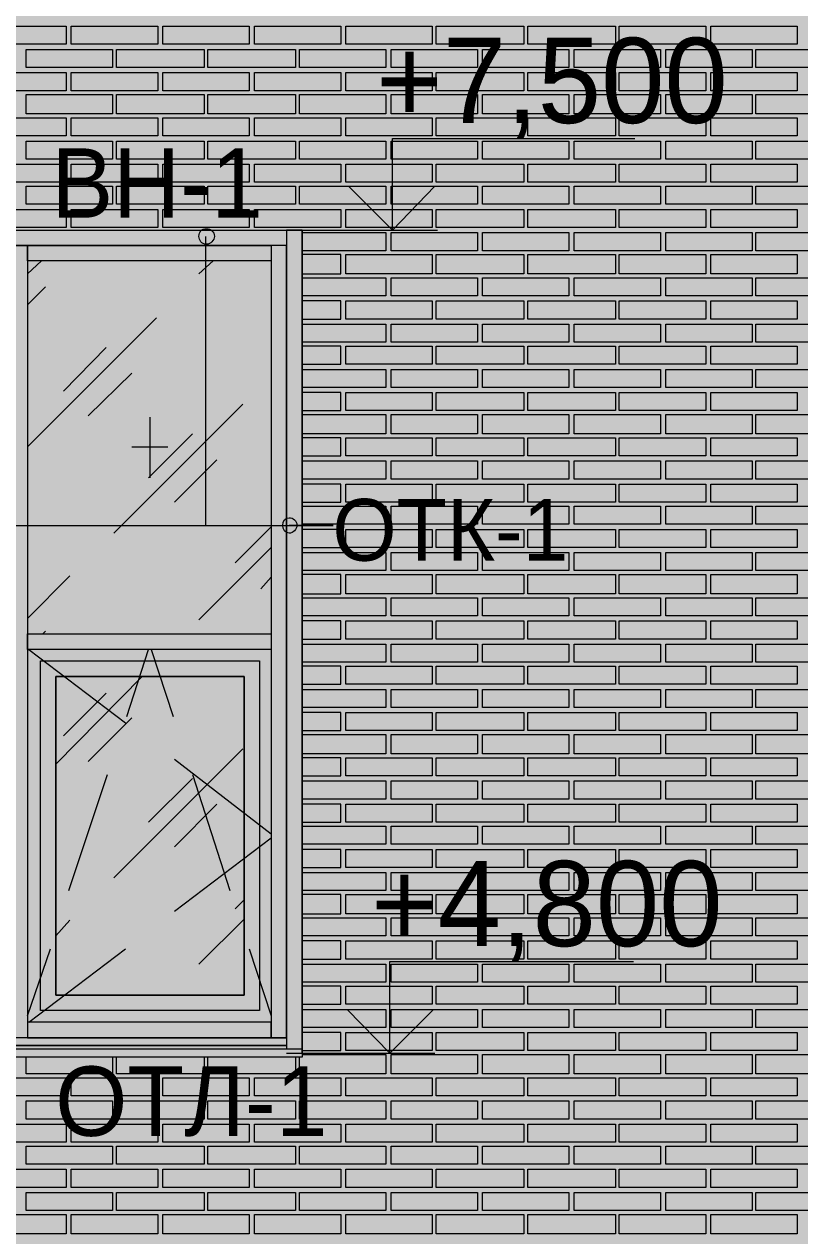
# Model space of a CAD drawing. Header units: millimetres. Extents: x -28928 to 100580, y -22867 to 36490.
# Drawn here: x 62260 to 64805, y 20492 to 24464 of the extents above; entities that cross this region are included whole.
import ezdxf

# ---------------------------------------------------------------- set-up
doc = ezdxf.new("R2010")
doc.units = ezdxf.units.MM
doc.layers.add('PDF _Геометрия', color=7, linetype='Continuous', true_color=0x8f8e8d)
doc.layers.add('PDF _Сплошная заливка', color=7, linetype='Continuous', true_color=0xffffff)
doc.layers.add('PDF _Текст', color=7, linetype='Continuous')

msp = doc.modelspace()

# ---------------------------------------------------------------- hatches: boundary and pattern name
at = {"layer": 'PDF _Сплошная заливка', "true_color": 0xdcd6cf, "transparency": 33554559}
msp.add_hatch(color=254, dxfattribs=at).paths.add_polyline_path([(64868.4, 16343.4), (64868.4, 19592.6), (66268.7, 19592.6), (66268.7, 16343.4), (82239.9, 16343.4), (82239.9, 30089.1), (52662.6, 30089.1), (52662.6, 16343.4), (62173.4, 16343.4), (62173.4, 19592.6), (64271.8, 19592.6), (64271.8, 16343.4)])

# ---------------------------------------------------------------- linework, layer by layer
at = {"layer": 'PDF _Геометрия', "lineweight": 9}
for points in [[(62397.6, 24398.7), (62258, 24398.7), (62114.1, 24398.7), (62114.1, 24458), (62258, 24458), (62397.6, 24458)], [(62698, 24398.7), (62558.4, 24398.7), (62414.5, 24398.7), (62414.5, 24458), (62558.4, 24458), (62698, 24458)], [(62998.4, 24398.7), (62854.5, 24398.7), (62714.9, 24398.7), (62714.9, 24458), (62854.5, 24458), (62998.4, 24458)], [(63298.7, 24398.7), (63154.9, 24398.7), (63015.3, 24398.7), (63015.3, 24458), (63154.9, 24458), (63298.7, 24458)], [(63599.1, 24398.7), (63455.3, 24398.7), (63315.7, 24398.7), (63315.7, 24458), (63455.3, 24458), (63599.1, 24458)], [(63899.5, 24398.7), (63755.7, 24398.7), (63611.8, 24398.7), (63611.8, 24458), (63755.7, 24458), (63899.5, 24458)], [(64199.9, 24398.7), (64056.1, 24398.7), (63912.2, 24398.7), (63912.2, 24458), (64056.1, 24458), (64199.9, 24458)], [(64496.1, 24398.7), (64356.4, 24398.7), (64212.6, 24398.7), (64212.6, 24458), (64356.4, 24458), (64496.1, 24458)], [(64796.4, 24398.7), (64656.8, 24398.7), (64513, 24398.7), (64513, 24458), (64656.8, 24458), (64796.4, 24458)], [(62549.9, 24381.8), (62549.9, 24322.6), (62266.4, 24322.6), (62266.4, 24381.8)], [(62850.3, 24381.8), (62850.3, 24322.6), (62562.6, 24322.6), (62562.6, 24381.8)], [(63150.7, 24381.8), (63150.7, 24322.6), (62863, 24322.6), (62863, 24381.8)], [(63446.8, 24381.8), (63446.8, 24322.6), (63163.4, 24322.6), (63163.4, 24381.8)], [(63747.2, 24381.8), (63747.2, 24322.6), (63463.7, 24322.6), (63463.7, 24381.8)], [(64047.6, 24381.8), (64047.6, 24322.6), (63764.1, 24322.6), (63764.1, 24381.8)], [(64348, 24381.8), (64348, 24322.6), (64064.5, 24322.6), (64064.5, 24381.8)], [(64648.4, 24381.8), (64648.4, 24322.6), (64364.9, 24322.6), (64364.9, 24381.8)], [(64948.7, 24381.8), (64948.7, 24322.6), (64661.1, 24322.6), (64661.1, 24381.8)], [(62397.6, 24246.4), (62258, 24246.4), (62114.1, 24246.4), (62114.1, 24305.7), (62258, 24305.7), (62397.6, 24305.7)], [(62698, 24246.4), (62558.4, 24246.4), (62414.5, 24246.4), (62414.5, 24305.7), (62558.4, 24305.7), (62698, 24305.7)], [(62998.4, 24246.4), (62854.5, 24246.4), (62714.9, 24246.4), (62714.9, 24305.7), (62854.5, 24305.7), (62998.4, 24305.7)], [(63298.7, 24246.4), (63154.9, 24246.4), (63015.3, 24246.4), (63015.3, 24305.7), (63154.9, 24305.7), (63298.7, 24305.7)], [(63599.1, 24246.4), (63455.3, 24246.4), (63315.7, 24246.4), (63315.7, 24305.7), (63455.3, 24305.7), (63599.1, 24305.7)], [(63899.5, 24246.4), (63755.7, 24246.4), (63611.8, 24246.4), (63611.8, 24305.7), (63755.7, 24305.7), (63899.5, 24305.7)], [(64199.9, 24246.4), (64056.1, 24246.4), (63912.2, 24246.4), (63912.2, 24305.7), (64056.1, 24305.7), (64199.9, 24305.7)], [(64496.1, 24246.4), (64356.4, 24246.4), (64212.6, 24246.4), (64212.6, 24305.7), (64356.4, 24305.7), (64496.1, 24305.7)], [(64796.4, 24246.4), (64656.8, 24246.4), (64513, 24246.4), (64513, 24305.7), (64656.8, 24305.7), (64796.4, 24305.7)], [(62549.9, 24233.7), (62549.9, 24170.3), (62266.4, 24170.3), (62266.4, 24233.7)], [(62850.3, 24233.7), (62850.3, 24170.3), (62562.6, 24170.3), (62562.6, 24233.7)], [(63150.7, 24233.7), (63150.7, 24170.3), (62863, 24170.3), (62863, 24233.7)], [(63446.8, 24233.7), (63446.8, 24170.3), (63163.4, 24170.3), (63163.4, 24233.7)], [(63747.2, 24233.7), (63747.2, 24170.3), (63463.7, 24170.3), (63463.7, 24233.7)], [(64047.6, 24233.7), (64047.6, 24170.3), (63764.1, 24170.3), (63764.1, 24233.7)], [(64348, 24233.7), (64348, 24170.3), (64064.5, 24170.3), (64064.5, 24233.7)], [(64648.4, 24233.7), (64648.4, 24170.3), (64364.9, 24170.3), (64364.9, 24233.7)], [(64948.7, 24233.7), (64948.7, 24170.3), (64661.1, 24170.3), (64661.1, 24233.7)], [(62397.6, 24098.4), (62258, 24098.4), (62114.1, 24098.4), (62114.1, 24157.6), (62258, 24157.6), (62397.6, 24157.6)], [(62698, 24098.4), (62558.4, 24098.4), (62414.5, 24098.4), (62414.5, 24157.6), (62558.4, 24157.6), (62698, 24157.6)], [(62998.4, 24098.4), (62854.5, 24098.4), (62714.9, 24098.4), (62714.9, 24157.6), (62854.5, 24157.6), (62998.4, 24157.6)], [(63298.7, 24098.4), (63154.9, 24098.4), (63015.3, 24098.4), (63015.3, 24157.6), (63154.9, 24157.6), (63298.7, 24157.6)], [(63599.1, 24098.4), (63455.3, 24098.4), (63315.7, 24098.4), (63315.7, 24157.6), (63455.3, 24157.6), (63599.1, 24157.6)], [(63899.5, 24098.4), (63755.7, 24098.4), (63611.8, 24098.4), (63611.8, 24157.6), (63755.7, 24157.6), (63899.5, 24157.6)], [(64199.9, 24098.4), (64056.1, 24098.4), (63912.2, 24098.4), (63912.2, 24157.6), (64056.1, 24157.6), (64199.9, 24157.6)], [(64496.1, 24098.4), (64356.4, 24098.4), (64212.6, 24098.4), (64212.6, 24157.6), (64356.4, 24157.6), (64496.1, 24157.6)], [(64796.4, 24098.4), (64656.8, 24098.4), (64513, 24098.4), (64513, 24157.6), (64656.8, 24157.6), (64796.4, 24157.6)], [(62549.9, 24081.4), (62549.9, 24022.2), (62266.4, 24022.2), (62266.4, 24081.4)], [(62850.3, 24081.4), (62850.3, 24022.2), (62562.6, 24022.2), (62562.6, 24081.4)], [(63150.7, 24081.4), (63150.7, 24022.2), (62863, 24022.2), (62863, 24081.4)], [(63446.8, 24081.4), (63446.8, 24022.2), (63163.4, 24022.2), (63163.4, 24081.4)], [(63747.2, 24081.4), (63747.2, 24022.2), (63463.7, 24022.2), (63463.7, 24081.4)], [(64047.6, 24081.4), (64047.6, 24022.2), (63764.1, 24022.2), (63764.1, 24081.4)], [(64348, 24081.4), (64348, 24022.2), (64064.5, 24022.2), (64064.5, 24081.4)], [(64648.4, 24081.4), (64648.4, 24022.2), (64364.9, 24022.2), (64364.9, 24081.4)], [(64948.7, 24081.4), (64948.7, 24022.2), (64661.1, 24022.2), (64661.1, 24081.4)], [(62397.6, 23946), (62258, 23946), (62114.1, 23946), (62114.1, 24005.3), (62258, 24005.3), (62397.6, 24005.3)], [(62698, 23946), (62558.4, 23946), (62414.5, 23946), (62414.5, 24005.3), (62558.4, 24005.3), (62698, 24005.3)], [(62998.4, 23946), (62854.5, 23946), (62714.9, 23946), (62714.9, 24005.3), (62854.5, 24005.3), (62998.4, 24005.3)], [(63298.7, 23946), (63154.9, 23946), (63015.3, 23946), (63015.3, 24005.3), (63154.9, 24005.3), (63298.7, 24005.3)], [(63599.1, 23946), (63455.3, 23946), (63315.7, 23946), (63315.7, 24005.3), (63455.3, 24005.3), (63599.1, 24005.3)], [(63899.5, 23946), (63755.7, 23946), (63611.8, 23946), (63611.8, 24005.3), (63755.7, 24005.3), (63899.5, 24005.3)], [(64199.9, 23946), (64056.1, 23946), (63912.2, 23946), (63912.2, 24005.3), (64056.1, 24005.3), (64199.9, 24005.3)], [(64496.1, 23946), (64356.4, 23946), (64212.6, 23946), (64212.6, 24005.3), (64356.4, 24005.3), (64496.1, 24005.3)], [(64796.4, 23946), (64656.8, 23946), (64513, 23946), (64513, 24005.3), (64656.8, 24005.3), (64796.4, 24005.3)], [(62549.9, 23933.4), (62549.9, 23874.1), (62266.4, 23874.1), (62266.4, 23933.4)], [(62850.3, 23933.4), (62850.3, 23874.1), (62562.6, 23874.1), (62562.6, 23933.4)], [(63150.7, 23933.4), (63150.7, 23874.1), (62863, 23874.1), (62863, 23933.4)], [(63446.8, 23933.4), (63446.8, 23874.1), (63163.4, 23874.1), (63163.4, 23933.4)], [(63747.2, 23933.4), (63747.2, 23874.1), (63463.7, 23874.1), (63463.7, 23933.4)], [(64047.6, 23933.4), (64047.6, 23874.1), (63764.1, 23874.1), (63764.1, 23933.4)], [(64348, 23933.4), (64348, 23874.1), (64064.5, 23874.1), (64064.5, 23933.4)], [(64648.4, 23933.4), (64648.4, 23874.1), (64364.9, 23874.1), (64364.9, 23933.4)], [(64948.7, 23933.4), (64948.7, 23874.1), (64661.1, 23874.1), (64661.1, 23933.4)], [(62397.6, 23798), (62258, 23798), (62114.1, 23798), (62114.1, 23857.2), (62258, 23857.2), (62397.6, 23857.2)], [(62698, 23798), (62558.4, 23798), (62414.5, 23798), (62414.5, 23857.2), (62558.4, 23857.2), (62698, 23857.2)], [(62998.4, 23798), (62854.5, 23798), (62714.9, 23798), (62714.9, 23857.2), (62854.5, 23857.2), (62998.4, 23857.2)], [(63298.7, 23798), (63154.9, 23798), (63015.3, 23798), (63015.3, 23857.2), (63154.9, 23857.2), (63298.7, 23857.2)], [(63599.1, 23798), (63455.3, 23798), (63315.7, 23798), (63315.7, 23857.2), (63455.3, 23857.2), (63599.1, 23857.2)], [(63899.5, 23798), (63755.7, 23798), (63611.8, 23798), (63611.8, 23857.2), (63755.7, 23857.2), (63899.5, 23857.2)], [(64199.9, 23798), (64056.1, 23798), (63912.2, 23798), (63912.2, 23857.2), (64056.1, 23857.2), (64199.9, 23857.2)], [(64496.1, 23798), (64356.4, 23798), (64212.6, 23798), (64212.6, 23857.2), (64356.4, 23857.2), (64496.1, 23857.2)], [(64796.4, 23798), (64656.8, 23798), (64513, 23798), (64513, 23857.2), (64656.8, 23857.2), (64796.4, 23857.2)], [(63747.2, 23781), (63747.2, 23721.8), (63463.7, 23721.8), (63463.7, 23781)], [(64047.6, 23781), (64047.6, 23721.8), (63764.1, 23721.8), (63764.1, 23781)], [(64348, 23781), (64348, 23721.8), (64064.5, 23721.8), (64064.5, 23781)], [(64648.4, 23781), (64648.4, 23721.8), (64364.9, 23721.8), (64364.9, 23781)], [(64948.7, 23781), (64948.7, 23721.8), (64661.1, 23721.8), (64661.1, 23781)], [(63599.1, 23645.7), (63455.3, 23645.7), (63315.7, 23645.7), (63315.7, 23709.1), (63455.3, 23709.1), (63599.1, 23709.1)], [(63899.5, 23645.7), (63755.7, 23645.7), (63611.8, 23645.7), (63611.8, 23709.1), (63755.7, 23709.1), (63899.5, 23709.1)], [(64199.9, 23645.7), (64056.1, 23645.7), (63912.2, 23645.7), (63912.2, 23709.1), (64056.1, 23709.1), (64199.9, 23709.1)], [(64496.1, 23645.7), (64356.4, 23645.7), (64212.6, 23645.7), (64212.6, 23709.1), (64356.4, 23709.1), (64496.1, 23709.1)], [(64796.4, 23645.7), (64656.8, 23645.7), (64513, 23645.7), (64513, 23709.1), (64656.8, 23709.1), (64796.4, 23709.1)], [(63747.2, 23633), (63747.2, 23573.7), (63463.7, 23573.7), (63463.7, 23633)], [(64047.6, 23633), (64047.6, 23573.7), (63764.1, 23573.7), (63764.1, 23633)], [(64348, 23633), (64348, 23573.7), (64064.5, 23573.7), (64064.5, 23633)], [(64648.4, 23633), (64648.4, 23573.7), (64364.9, 23573.7), (64364.9, 23633)], [(64948.7, 23633), (64948.7, 23573.7), (64661.1, 23573.7), (64661.1, 23633)], [(63599.1, 23497.6), (63455.3, 23497.6), (63315.7, 23497.6), (63315.7, 23556.8), (63455.3, 23556.8), (63599.1, 23556.8)], [(63899.5, 23497.6), (63755.7, 23497.6), (63611.8, 23497.6), (63611.8, 23556.8), (63755.7, 23556.8), (63899.5, 23556.8)], [(64199.9, 23497.6), (64056.1, 23497.6), (63912.2, 23497.6), (63912.2, 23556.8), (64056.1, 23556.8), (64199.9, 23556.8)], [(64496.1, 23497.6), (64356.4, 23497.6), (64212.6, 23497.6), (64212.6, 23556.8), (64356.4, 23556.8), (64496.1, 23556.8)], [(64796.4, 23497.6), (64656.8, 23497.6), (64513, 23497.6), (64513, 23556.8), (64656.8, 23556.8), (64796.4, 23556.8)], [(63747.2, 23480.7), (63747.2, 23421.4), (63463.7, 23421.4), (63463.7, 23480.7)], [(64047.6, 23480.7), (64047.6, 23421.4), (63764.1, 23421.4), (63764.1, 23480.7)], [(64348, 23480.7), (64348, 23421.4), (64064.5, 23421.4), (64064.5, 23480.7)], [(64648.4, 23480.7), (64648.4, 23421.4), (64364.9, 23421.4), (64364.9, 23480.7)], [(64948.7, 23480.7), (64948.7, 23421.4), (64661.1, 23421.4), (64661.1, 23480.7)], [(63599.1, 23349.5), (63455.3, 23349.5), (63315.7, 23349.5), (63315.7, 23408.7), (63455.3, 23408.7), (63599.1, 23408.7)], [(63899.5, 23349.5), (63755.7, 23349.5), (63611.8, 23349.5), (63611.8, 23408.7), (63755.7, 23408.7), (63899.5, 23408.7)], [(64199.9, 23349.5), (64056.1, 23349.5), (63912.2, 23349.5), (63912.2, 23408.7), (64056.1, 23408.7), (64199.9, 23408.7)], [(64496.1, 23349.5), (64356.4, 23349.5), (64212.6, 23349.5), (64212.6, 23408.7), (64356.4, 23408.7), (64496.1, 23408.7)], [(64796.4, 23349.5), (64656.8, 23349.5), (64513, 23349.5), (64513, 23408.7), (64656.8, 23408.7), (64796.4, 23408.7)], [(63747.2, 23332.6), (63747.2, 23273.4), (63463.7, 23273.4), (63463.7, 23332.6)], [(64047.6, 23332.6), (64047.6, 23273.4), (63764.1, 23273.4), (63764.1, 23332.6)], [(64348, 23332.6), (64348, 23273.4), (64064.5, 23273.4), (64064.5, 23332.6)], [(64648.4, 23332.6), (64648.4, 23273.4), (64364.9, 23273.4), (64364.9, 23332.6)], [(64948.7, 23332.6), (64948.7, 23273.4), (64661.1, 23273.4), (64661.1, 23332.6)], [(63599.1, 23197.2), (63455.3, 23197.2), (63315.7, 23197.2), (63315.7, 23256.4), (63455.3, 23256.4), (63599.1, 23256.4)], [(63899.5, 23197.2), (63755.7, 23197.2), (63611.8, 23197.2), (63611.8, 23256.4), (63755.7, 23256.4), (63899.5, 23256.4)], [(64199.9, 23197.2), (64056.1, 23197.2), (63912.2, 23197.2), (63912.2, 23256.4), (64056.1, 23256.4), (64199.9, 23256.4)], [(64496.1, 23197.2), (64356.4, 23197.2), (64212.6, 23197.2), (64212.6, 23256.4), (64356.4, 23256.4), (64496.1, 23256.4)], [(64796.4, 23197.2), (64656.8, 23197.2), (64513, 23197.2), (64513, 23256.4), (64656.8, 23256.4), (64796.4, 23256.4)], [(63747.2, 23184.5), (63747.2, 23121), (63463.7, 23121), (63463.7, 23184.5)], [(64047.6, 23184.5), (64047.6, 23121), (63764.1, 23121), (63764.1, 23184.5)], [(64348, 23184.5), (64348, 23121), (64064.5, 23121), (64064.5, 23184.5)], [(64648.4, 23184.5), (64648.4, 23121), (64364.9, 23121), (64364.9, 23184.5)], [(64948.7, 23184.5), (64948.7, 23121), (64661.1, 23121), (64661.1, 23184.5)], [(63599.1, 23049.1), (63455.3, 23049.1), (63315.7, 23049.1), (63315.7, 23108.4), (63455.3, 23108.4), (63599.1, 23108.4)], [(63899.5, 23049.1), (63755.7, 23049.1), (63611.8, 23049.1), (63611.8, 23108.4), (63755.7, 23108.4), (63899.5, 23108.4)], [(64199.9, 23049.1), (64056.1, 23049.1), (63912.2, 23049.1), (63912.2, 23108.4), (64056.1, 23108.4), (64199.9, 23108.4)], [(64496.1, 23049.1), (64356.4, 23049.1), (64212.6, 23049.1), (64212.6, 23108.4), (64356.4, 23108.4), (64496.1, 23108.4)], [(64796.4, 23049.1), (64656.8, 23049.1), (64513, 23049.1), (64513, 23108.4), (64656.8, 23108.4), (64796.4, 23108.4)], [(63747.2, 23032.2), (63747.2, 22973), (63463.7, 22973), (63463.7, 23032.2)], [(64047.6, 23032.2), (64047.6, 22973), (63764.1, 22973), (63764.1, 23032.2)], [(64348, 23032.2), (64348, 22973), (64064.5, 22973), (64064.5, 23032.2)], [(64648.4, 23032.2), (64648.4, 22973), (64364.9, 22973), (64364.9, 23032.2)], [(64948.7, 23032.2), (64948.7, 22973), (64661.1, 22973), (64661.1, 23032.2)], [(63599.1, 22896.8), (63455.3, 22896.8), (63315.7, 22896.8), (63315.7, 22956), (63455.3, 22956), (63599.1, 22956)], [(63899.5, 22896.8), (63755.7, 22896.8), (63611.8, 22896.8), (63611.8, 22956), (63755.7, 22956), (63899.5, 22956)], [(64199.9, 22896.8), (64056.1, 22896.8), (63912.2, 22896.8), (63912.2, 22956), (64056.1, 22956), (64199.9, 22956)], [(64496.1, 22896.8), (64356.4, 22896.8), (64212.6, 22896.8), (64212.6, 22956), (64356.4, 22956), (64496.1, 22956)], [(64796.4, 22896.8), (64656.8, 22896.8), (64513, 22896.8), (64513, 22956), (64656.8, 22956), (64796.4, 22956)], [(63747.2, 22884.1), (63747.2, 22824.9), (63463.7, 22824.9), (63463.7, 22884.1)], [(64047.6, 22884.1), (64047.6, 22824.9), (63764.1, 22824.9), (63764.1, 22884.1)], [(64348, 22884.1), (64348, 22824.9), (64064.5, 22824.9), (64064.5, 22884.1)], [(64648.4, 22884.1), (64648.4, 22824.9), (64364.9, 22824.9), (64364.9, 22884.1)], [(64948.7, 22884.1), (64948.7, 22824.9), (64661.1, 22824.9), (64661.1, 22884.1)], [(63599.1, 22748.7), (63455.3, 22748.7), (63315.7, 22748.7), (63315.7, 22808), (63455.3, 22808), (63599.1, 22808)], [(63899.5, 22748.7), (63755.7, 22748.7), (63611.8, 22748.7), (63611.8, 22808), (63755.7, 22808), (63899.5, 22808)], [(64199.9, 22748.7), (64056.1, 22748.7), (63912.2, 22748.7), (63912.2, 22808), (64056.1, 22808), (64199.9, 22808)], [(64496.1, 22748.7), (64356.4, 22748.7), (64212.6, 22748.7), (64212.6, 22808), (64356.4, 22808), (64496.1, 22808)], [(64796.4, 22748.7), (64656.8, 22748.7), (64513, 22748.7), (64513, 22808), (64656.8, 22808), (64796.4, 22808)], [(63747.2, 22731.8), (63747.2, 22672.6), (63463.7, 22672.6), (63463.7, 22731.8)], [(64047.6, 22731.8), (64047.6, 22672.6), (63764.1, 22672.6), (63764.1, 22731.8)], [(64348, 22731.8), (64348, 22672.6), (64064.5, 22672.6), (64064.5, 22731.8)], [(64648.4, 22731.8), (64648.4, 22672.6), (64364.9, 22672.6), (64364.9, 22731.8)], [(64948.7, 22731.8), (64948.7, 22672.6), (64661.1, 22672.6), (64661.1, 22731.8)], [(63599.1, 22596.4), (63455.3, 22596.4), (63315.7, 22596.4), (63315.7, 22659.9), (63455.3, 22659.9), (63599.1, 22659.9)], [(63899.5, 22596.4), (63755.7, 22596.4), (63611.8, 22596.4), (63611.8, 22659.9), (63755.7, 22659.9), (63899.5, 22659.9)], [(64199.9, 22596.4), (64056.1, 22596.4), (63912.2, 22596.4), (63912.2, 22659.9), (64056.1, 22659.9), (64199.9, 22659.9)], [(64496.1, 22596.4), (64356.4, 22596.4), (64212.6, 22596.4), (64212.6, 22659.9), (64356.4, 22659.9), (64496.1, 22659.9)], [(64796.4, 22596.4), (64656.8, 22596.4), (64513, 22596.4), (64513, 22659.9), (64656.8, 22659.9), (64796.4, 22659.9)], [(63747.2, 22583.7), (63747.2, 22524.5), (63463.7, 22524.5), (63463.7, 22583.7)], [(64047.6, 22583.7), (64047.6, 22524.5), (63764.1, 22524.5), (63764.1, 22583.7)], [(64348, 22583.7), (64348, 22524.5), (64064.5, 22524.5), (64064.5, 22583.7)], [(64648.4, 22583.7), (64648.4, 22524.5), (64364.9, 22524.5), (64364.9, 22583.7)], [(64948.7, 22583.7), (64948.7, 22524.5), (64661.1, 22524.5), (64661.1, 22583.7)], [(63599.1, 22448.4), (63455.3, 22448.4), (63315.7, 22448.4), (63315.7, 22507.6), (63455.3, 22507.6), (63599.1, 22507.6)], [(63899.5, 22448.4), (63755.7, 22448.4), (63611.8, 22448.4), (63611.8, 22507.6), (63755.7, 22507.6), (63899.5, 22507.6)], [(64199.9, 22448.4), (64056.1, 22448.4), (63912.2, 22448.4), (63912.2, 22507.6), (64056.1, 22507.6), (64199.9, 22507.6)], [(64496.1, 22448.4), (64356.4, 22448.4), (64212.6, 22448.4), (64212.6, 22507.6), (64356.4, 22507.6), (64496.1, 22507.6)], [(64796.4, 22448.4), (64656.8, 22448.4), (64513, 22448.4), (64513, 22507.6), (64656.8, 22507.6), (64796.4, 22507.6)], [(63747.2, 22431.4), (63747.2, 22372.2), (63463.7, 22372.2), (63463.7, 22431.4)], [(64047.6, 22431.4), (64047.6, 22372.2), (63764.1, 22372.2), (63764.1, 22431.4)], [(64348, 22431.4), (64348, 22372.2), (64064.5, 22372.2), (64064.5, 22431.4)], [(64648.4, 22431.4), (64648.4, 22372.2), (64364.9, 22372.2), (64364.9, 22431.4)], [(64948.7, 22431.4), (64948.7, 22372.2), (64661.1, 22372.2), (64661.1, 22431.4)], [(63599.1, 22300.3), (63455.3, 22300.3), (63315.7, 22300.3), (63315.7, 22359.5), (63455.3, 22359.5), (63599.1, 22359.5)], [(63899.5, 22300.3), (63755.7, 22300.3), (63611.8, 22300.3), (63611.8, 22359.5), (63755.7, 22359.5), (63899.5, 22359.5)], [(64199.9, 22300.3), (64056.1, 22300.3), (63912.2, 22300.3), (63912.2, 22359.5), (64056.1, 22359.5), (64199.9, 22359.5)], [(64496.1, 22300.3), (64356.4, 22300.3), (64212.6, 22300.3), (64212.6, 22359.5), (64356.4, 22359.5), (64496.1, 22359.5)], [(64796.4, 22300.3), (64656.8, 22300.3), (64513, 22300.3), (64513, 22359.5), (64656.8, 22359.5), (64796.4, 22359.5)], [(63747.2, 22283.4), (63747.2, 22224.1), (63463.7, 22224.1), (63463.7, 22283.4)], [(64047.6, 22283.4), (64047.6, 22224.1), (63764.1, 22224.1), (63764.1, 22283.4)], [(64348, 22283.4), (64348, 22224.1), (64064.5, 22224.1), (64064.5, 22283.4)], [(64648.4, 22283.4), (64648.4, 22224.1), (64364.9, 22224.1), (64364.9, 22283.4)], [(64948.7, 22283.4), (64948.7, 22224.1), (64661.1, 22224.1), (64661.1, 22283.4)], [(63599.1, 22148), (63455.3, 22148), (63315.7, 22148), (63315.7, 22207.2), (63455.3, 22207.2), (63599.1, 22207.2)], [(63899.5, 22148), (63755.7, 22148), (63611.8, 22148), (63611.8, 22207.2), (63755.7, 22207.2), (63899.5, 22207.2)], [(64199.9, 22148), (64056.1, 22148), (63912.2, 22148), (63912.2, 22207.2), (64056.1, 22207.2), (64199.9, 22207.2)], [(64496.1, 22148), (64356.4, 22148), (64212.6, 22148), (64212.6, 22207.2), (64356.4, 22207.2), (64496.1, 22207.2)], [(64796.4, 22148), (64656.8, 22148), (64513, 22148), (64513, 22207.2), (64656.8, 22207.2), (64796.4, 22207.2)], [(63747.2, 22135.3), (63747.2, 22071.8), (63463.7, 22071.8), (63463.7, 22135.3)], [(64047.6, 22135.3), (64047.6, 22071.8), (63764.1, 22071.8), (63764.1, 22135.3)], [(64348, 22135.3), (64348, 22071.8), (64064.5, 22071.8), (64064.5, 22135.3)], [(64648.4, 22135.3), (64648.4, 22071.8), (64364.9, 22071.8), (64364.9, 22135.3)], [(64948.7, 22135.3), (64948.7, 22071.8), (64661.1, 22071.8), (64661.1, 22135.3)], [(63599.1, 21999.9), (63455.3, 21999.9), (63315.7, 21999.9), (63315.7, 22059.1), (63455.3, 22059.1), (63599.1, 22059.1)], [(63899.5, 21999.9), (63755.7, 21999.9), (63611.8, 21999.9), (63611.8, 22059.1), (63755.7, 22059.1), (63899.5, 22059.1)], [(64199.9, 21999.9), (64056.1, 21999.9), (63912.2, 21999.9), (63912.2, 22059.1), (64056.1, 22059.1), (64199.9, 22059.1)], [(64496.1, 21999.9), (64356.4, 21999.9), (64212.6, 21999.9), (64212.6, 22059.1), (64356.4, 22059.1), (64496.1, 22059.1)], [(64796.4, 21999.9), (64656.8, 21999.9), (64513, 21999.9), (64513, 22059.1), (64656.8, 22059.1), (64796.4, 22059.1)], [(63747.2, 21983), (63747.2, 21923.7), (63463.7, 21923.7), (63463.7, 21983)], [(64047.6, 21983), (64047.6, 21923.7), (63764.1, 21923.7), (63764.1, 21983)], [(64348, 21983), (64348, 21923.7), (64064.5, 21923.7), (64064.5, 21983)], [(64648.4, 21983), (64648.4, 21923.7), (64364.9, 21923.7), (64364.9, 21983)], [(64948.7, 21983), (64948.7, 21923.7), (64661.1, 21923.7), (64661.1, 21983)], [(63599.1, 21847.6), (63455.3, 21847.6), (63315.7, 21847.6), (63315.7, 21906.8), (63455.3, 21906.8), (63599.1, 21906.8)], [(63899.5, 21847.6), (63755.7, 21847.6), (63611.8, 21847.6), (63611.8, 21906.8), (63755.7, 21906.8), (63899.5, 21906.8)], [(64199.9, 21847.6), (64056.1, 21847.6), (63912.2, 21847.6), (63912.2, 21906.8), (64056.1, 21906.8), (64199.9, 21906.8)], [(64496.1, 21847.6), (64356.4, 21847.6), (64212.6, 21847.6), (64212.6, 21906.8), (64356.4, 21906.8), (64496.1, 21906.8)], [(64796.4, 21847.6), (64656.8, 21847.6), (64513, 21847.6), (64513, 21906.8), (64656.8, 21906.8), (64796.4, 21906.8)], [(63747.2, 21834.9), (63747.2, 21775.7), (63463.7, 21775.7), (63463.7, 21834.9)], [(64047.6, 21834.9), (64047.6, 21775.7), (63764.1, 21775.7), (63764.1, 21834.9)], [(64348, 21834.9), (64348, 21775.7), (64064.5, 21775.7), (64064.5, 21834.9)], [(64648.4, 21834.9), (64648.4, 21775.7), (64364.9, 21775.7), (64364.9, 21834.9)], [(64948.7, 21834.9), (64948.7, 21775.7), (64661.1, 21775.7), (64661.1, 21834.9)], [(63599.1, 21699.5), (63455.3, 21699.5), (63315.7, 21699.5), (63315.7, 21758.7), (63455.3, 21758.7), (63599.1, 21758.7)], [(63899.5, 21699.5), (63755.7, 21699.5), (63611.8, 21699.5), (63611.8, 21758.7), (63755.7, 21758.7), (63899.5, 21758.7)], [(64199.9, 21699.5), (64056.1, 21699.5), (63912.2, 21699.5), (63912.2, 21758.7), (64056.1, 21758.7), (64199.9, 21758.7)], [(64496.1, 21699.5), (64356.4, 21699.5), (64212.6, 21699.5), (64212.6, 21758.7), (64356.4, 21758.7), (64496.1, 21758.7)], [(64796.4, 21699.5), (64656.8, 21699.5), (64513, 21699.5), (64513, 21758.7), (64656.8, 21758.7), (64796.4, 21758.7)], [(63747.2, 21682.6), (63747.2, 21623.4), (63463.7, 21623.4), (63463.7, 21682.6)], [(64047.6, 21682.6), (64047.6, 21623.4), (63764.1, 21623.4), (63764.1, 21682.6)], [(64348, 21682.6), (64348, 21623.4), (64064.5, 21623.4), (64064.5, 21682.6)], [(64648.4, 21682.6), (64648.4, 21623.4), (64364.9, 21623.4), (64364.9, 21682.6)], [(64948.7, 21682.6), (64948.7, 21623.4), (64661.1, 21623.4), (64661.1, 21682.6)], [(63599.1, 21547.2), (63455.3, 21547.2), (63315.7, 21547.2), (63315.7, 21610.7), (63455.3, 21610.7), (63599.1, 21610.7)], [(63899.5, 21547.2), (63755.7, 21547.2), (63611.8, 21547.2), (63611.8, 21610.7), (63755.7, 21610.7), (63899.5, 21610.7)], [(64199.9, 21547.2), (64056.1, 21547.2), (63912.2, 21547.2), (63912.2, 21610.7), (64056.1, 21610.7), (64199.9, 21610.7)], [(64496.1, 21547.2), (64356.4, 21547.2), (64212.6, 21547.2), (64212.6, 21610.7), (64356.4, 21610.7), (64496.1, 21610.7)], [(64796.4, 21547.2), (64656.8, 21547.2), (64513, 21547.2), (64513, 21610.7), (64656.8, 21610.7), (64796.4, 21610.7)], [(63747.2, 21534.5), (63747.2, 21475.3), (63463.7, 21475.3), (63463.7, 21534.5)], [(64047.6, 21534.5), (64047.6, 21475.3), (63764.1, 21475.3), (63764.1, 21534.5)], [(64348, 21534.5), (64348, 21475.3), (64064.5, 21475.3), (64064.5, 21534.5)], [(64648.4, 21534.5), (64648.4, 21475.3), (64364.9, 21475.3), (64364.9, 21534.5)], [(64948.7, 21534.5), (64948.7, 21475.3), (64661.1, 21475.3), (64661.1, 21534.5)], [(63599.1, 21399.1), (63455.3, 21399.1), (63315.7, 21399.1), (63315.7, 21458.4), (63455.3, 21458.4), (63599.1, 21458.4)], [(63899.5, 21399.1), (63755.7, 21399.1), (63611.8, 21399.1), (63611.8, 21458.4), (63755.7, 21458.4), (63899.5, 21458.4)], [(64199.9, 21399.1), (64056.1, 21399.1), (63912.2, 21399.1), (63912.2, 21458.4), (64056.1, 21458.4), (64199.9, 21458.4)], [(64496.1, 21399.1), (64356.4, 21399.1), (64212.6, 21399.1), (64212.6, 21458.4), (64356.4, 21458.4), (64496.1, 21458.4)], [(64796.4, 21399.1), (64656.8, 21399.1), (64513, 21399.1), (64513, 21458.4), (64656.8, 21458.4), (64796.4, 21458.4)], [(63747.2, 21382.2), (63747.2, 21323), (63463.7, 21323), (63463.7, 21382.2)], [(64047.6, 21382.2), (64047.6, 21323), (63764.1, 21323), (63764.1, 21382.2)], [(64348, 21382.2), (64348, 21323), (64064.5, 21323), (64064.5, 21382.2)], [(64648.4, 21382.2), (64648.4, 21323), (64364.9, 21323), (64364.9, 21382.2)], [(64948.7, 21382.2), (64948.7, 21323), (64661.1, 21323), (64661.1, 21382.2)], [(63599.1, 21251), (63455.3, 21251), (63315.7, 21251), (63315.7, 21310.3), (63455.3, 21310.3), (63599.1, 21310.3)], [(63899.5, 21251), (63755.7, 21251), (63611.8, 21251), (63611.8, 21310.3), (63755.7, 21310.3), (63899.5, 21310.3)], [(64199.9, 21251), (64056.1, 21251), (63912.2, 21251), (63912.2, 21310.3), (64056.1, 21310.3), (64199.9, 21310.3)], [(64496.1, 21251), (64356.4, 21251), (64212.6, 21251), (64212.6, 21310.3), (64356.4, 21310.3), (64496.1, 21310.3)], [(64796.4, 21251), (64656.8, 21251), (64513, 21251), (64513, 21310.3), (64656.8, 21310.3), (64796.4, 21310.3)], [(63747.2, 21234.1), (63747.2, 21174.9), (63463.7, 21174.9), (63463.7, 21234.1)], [(64047.6, 21234.1), (64047.6, 21174.9), (63764.1, 21174.9), (63764.1, 21234.1)], [(64348, 21234.1), (64348, 21174.9), (64064.5, 21174.9), (64064.5, 21234.1)], [(64648.4, 21234.1), (64648.4, 21174.9), (64364.9, 21174.9), (64364.9, 21234.1)], [(64948.7, 21234.1), (64948.7, 21174.9), (64661.1, 21174.9), (64661.1, 21234.1)], [(63599.1, 21098.7), (63455.3, 21098.7), (63315.7, 21098.7), (63315.7, 21158), (63455.3, 21158), (63599.1, 21158)], [(63899.5, 21098.7), (63755.7, 21098.7), (63611.8, 21098.7), (63611.8, 21158), (63755.7, 21158), (63899.5, 21158)], [(64199.9, 21098.7), (64056.1, 21098.7), (63912.2, 21098.7), (63912.2, 21158), (64056.1, 21158), (64199.9, 21158)], [(64496.1, 21098.7), (64356.4, 21098.7), (64212.6, 21098.7), (64212.6, 21158), (64356.4, 21158), (64496.1, 21158)], [(64796.4, 21098.7), (64656.8, 21098.7), (64513, 21098.7), (64513, 21158), (64656.8, 21158), (64796.4, 21158)], [(63747.2, 21086), (63747.2, 21022.6), (63463.7, 21022.6), (63463.7, 21086)], [(64047.6, 21086), (64047.6, 21022.6), (63764.1, 21022.6), (63764.1, 21086)], [(64348, 21086), (64348, 21022.6), (64064.5, 21022.6), (64064.5, 21086)], [(64648.4, 21086), (64648.4, 21022.6), (64364.9, 21022.6), (64364.9, 21086)], [(64948.7, 21086), (64948.7, 21022.6), (64661.1, 21022.6), (64661.1, 21086)], [(62397.6, 20950.7), (62258, 20950.7), (62114.1, 20950.7), (62114.1, 21009.9), (62258, 21009.9), (62397.6, 21009.9)], [(62698, 20950.7), (62558.4, 20950.7), (62414.5, 20950.7), (62414.5, 21009.9), (62558.4, 21009.9), (62698, 21009.9)], [(62998.4, 20950.7), (62854.5, 20950.7), (62714.9, 20950.7), (62714.9, 21009.9), (62854.5, 21009.9), (62998.4, 21009.9)], [(63298.7, 20950.7), (63154.9, 20950.7), (63015.3, 20950.7), (63015.3, 21009.9), (63154.9, 21009.9), (63298.7, 21009.9)], [(63599.1, 20950.7), (63455.3, 20950.7), (63315.7, 20950.7), (63315.7, 21009.9), (63455.3, 21009.9), (63599.1, 21009.9)], [(63899.5, 20950.7), (63755.7, 20950.7), (63611.8, 20950.7), (63611.8, 21009.9), (63755.7, 21009.9), (63899.5, 21009.9)], [(64199.9, 20950.7), (64056.1, 20950.7), (63912.2, 20950.7), (63912.2, 21009.9), (64056.1, 21009.9), (64199.9, 21009.9)], [(64496.1, 20950.7), (64356.4, 20950.7), (64212.6, 20950.7), (64212.6, 21009.9), (64356.4, 21009.9), (64496.1, 21009.9)], [(64796.4, 20950.7), (64656.8, 20950.7), (64513, 20950.7), (64513, 21009.9), (64656.8, 21009.9), (64796.4, 21009.9)], [(62549.9, 20933.7), (62549.9, 20874.5), (62266.4, 20874.5), (62266.4, 20933.7)], [(62850.3, 20933.7), (62850.3, 20874.5), (62562.6, 20874.5), (62562.6, 20933.7)], [(63150.7, 20933.7), (63150.7, 20874.5), (62863, 20874.5), (62863, 20933.7)], [(63446.8, 20933.7), (63446.8, 20874.5), (63163.4, 20874.5), (63163.4, 20933.7)], [(63747.2, 20933.7), (63747.2, 20874.5), (63463.7, 20874.5), (63463.7, 20933.7)], [(64047.6, 20933.7), (64047.6, 20874.5), (63764.1, 20874.5), (63764.1, 20933.7)], [(64348, 20933.7), (64348, 20874.5), (64064.5, 20874.5), (64064.5, 20933.7)], [(64648.4, 20933.7), (64648.4, 20874.5), (64364.9, 20874.5), (64364.9, 20933.7)], [(64948.7, 20933.7), (64948.7, 20874.5), (64661.1, 20874.5), (64661.1, 20933.7)], [(62397.6, 20798.4), (62258, 20798.4), (62114.1, 20798.4), (62114.1, 20857.6), (62258, 20857.6), (62397.6, 20857.6)], [(62698, 20798.4), (62558.4, 20798.4), (62414.5, 20798.4), (62414.5, 20857.6), (62558.4, 20857.6), (62698, 20857.6)], [(62998.4, 20798.4), (62854.5, 20798.4), (62714.9, 20798.4), (62714.9, 20857.6), (62854.5, 20857.6), (62998.4, 20857.6)], [(63298.7, 20798.4), (63154.9, 20798.4), (63015.3, 20798.4), (63015.3, 20857.6), (63154.9, 20857.6), (63298.7, 20857.6)], [(63599.1, 20798.4), (63455.3, 20798.4), (63315.7, 20798.4), (63315.7, 20857.6), (63455.3, 20857.6), (63599.1, 20857.6)], [(63899.5, 20798.4), (63755.7, 20798.4), (63611.8, 20798.4), (63611.8, 20857.6), (63755.7, 20857.6), (63899.5, 20857.6)], [(64199.9, 20798.4), (64056.1, 20798.4), (63912.2, 20798.4), (63912.2, 20857.6), (64056.1, 20857.6), (64199.9, 20857.6)], [(64496.1, 20798.4), (64356.4, 20798.4), (64212.6, 20798.4), (64212.6, 20857.6), (64356.4, 20857.6), (64496.1, 20857.6)], [(64796.4, 20798.4), (64656.8, 20798.4), (64513, 20798.4), (64513, 20857.6), (64656.8, 20857.6), (64796.4, 20857.6)], [(62549.9, 20785.7), (62549.9, 20726.4), (62266.4, 20726.4), (62266.4, 20785.7)], [(62850.3, 20785.7), (62850.3, 20726.4), (62562.6, 20726.4), (62562.6, 20785.7)], [(63150.7, 20785.7), (63150.7, 20726.4), (62863, 20726.4), (62863, 20785.7)], [(63446.8, 20785.7), (63446.8, 20726.4), (63163.4, 20726.4), (63163.4, 20785.7)], [(63747.2, 20785.7), (63747.2, 20726.4), (63463.7, 20726.4), (63463.7, 20785.7)], [(64047.6, 20785.7), (64047.6, 20726.4), (63764.1, 20726.4), (63764.1, 20785.7)], [(64348, 20785.7), (64348, 20726.4), (64064.5, 20726.4), (64064.5, 20785.7)], [(64648.4, 20785.7), (64648.4, 20726.4), (64364.9, 20726.4), (64364.9, 20785.7)], [(64948.7, 20785.7), (64948.7, 20726.4), (64661.1, 20726.4), (64661.1, 20785.7)], [(62397.6, 20650.3), (62258, 20650.3), (62114.1, 20650.3), (62114.1, 20709.5), (62258, 20709.5), (62397.6, 20709.5)], [(62698, 20650.3), (62558.4, 20650.3), (62414.5, 20650.3), (62414.5, 20709.5), (62558.4, 20709.5), (62698, 20709.5)], [(62998.4, 20650.3), (62854.5, 20650.3), (62714.9, 20650.3), (62714.9, 20709.5), (62854.5, 20709.5), (62998.4, 20709.5)], [(63298.7, 20650.3), (63154.9, 20650.3), (63015.3, 20650.3), (63015.3, 20709.5), (63154.9, 20709.5), (63298.7, 20709.5)], [(63599.1, 20650.3), (63455.3, 20650.3), (63315.7, 20650.3), (63315.7, 20709.5), (63455.3, 20709.5), (63599.1, 20709.5)], [(63899.5, 20650.3), (63755.7, 20650.3), (63611.8, 20650.3), (63611.8, 20709.5), (63755.7, 20709.5), (63899.5, 20709.5)], [(64199.9, 20650.3), (64056.1, 20650.3), (63912.2, 20650.3), (63912.2, 20709.5), (64056.1, 20709.5), (64199.9, 20709.5)], [(64496.1, 20650.3), (64356.4, 20650.3), (64212.6, 20650.3), (64212.6, 20709.5), (64356.4, 20709.5), (64496.1, 20709.5)], [(64796.4, 20650.3), (64656.8, 20650.3), (64513, 20650.3), (64513, 20709.5), (64656.8, 20709.5), (64796.4, 20709.5)], [(62549.9, 20633.4), (62549.9, 20574.1), (62266.4, 20574.1), (62266.4, 20633.4)], [(62850.3, 20633.4), (62850.3, 20574.1), (62562.6, 20574.1), (62562.6, 20633.4)], [(63150.7, 20633.4), (63150.7, 20574.1), (62863, 20574.1), (62863, 20633.4)], [(63446.8, 20633.4), (63446.8, 20574.1), (63163.4, 20574.1), (63163.4, 20633.4)], [(63747.2, 20633.4), (63747.2, 20574.1), (63463.7, 20574.1), (63463.7, 20633.4)], [(64047.6, 20633.4), (64047.6, 20574.1), (63764.1, 20574.1), (63764.1, 20633.4)], [(64348, 20633.4), (64348, 20574.1), (64064.5, 20574.1), (64064.5, 20633.4)], [(64648.4, 20633.4), (64648.4, 20574.1), (64364.9, 20574.1), (64364.9, 20633.4)], [(64948.7, 20633.4), (64948.7, 20574.1), (64661.1, 20574.1), (64661.1, 20633.4)], [(62397.6, 20498), (62258, 20498), (62114.1, 20498), (62114.1, 20561.4), (62258, 20561.4), (62397.6, 20561.4)], [(62698, 20498), (62558.4, 20498), (62414.5, 20498), (62414.5, 20561.4), (62558.4, 20561.4), (62698, 20561.4)], [(62998.4, 20498), (62854.5, 20498), (62714.9, 20498), (62714.9, 20561.4), (62854.5, 20561.4), (62998.4, 20561.4)], [(63298.7, 20498), (63154.9, 20498), (63015.3, 20498), (63015.3, 20561.4), (63154.9, 20561.4), (63298.7, 20561.4)], [(63599.1, 20498), (63455.3, 20498), (63315.7, 20498), (63315.7, 20561.4), (63455.3, 20561.4), (63599.1, 20561.4)], [(63899.5, 20498), (63755.7, 20498), (63611.8, 20498), (63611.8, 20561.4), (63755.7, 20561.4), (63899.5, 20561.4)], [(64199.9, 20498), (64056.1, 20498), (63912.2, 20498), (63912.2, 20561.4), (64056.1, 20561.4), (64199.9, 20561.4)], [(64496.1, 20498), (64356.4, 20498), (64212.6, 20498), (64212.6, 20561.4), (64356.4, 20561.4), (64496.1, 20561.4)], [(64796.4, 20498), (64656.8, 20498), (64513, 20498), (64513, 20561.4), (64656.8, 20561.4), (64796.4, 20561.4)]]:
    msp.add_lwpolyline(points, close=True, dxfattribs=at)
at = {"layer": 'PDF _Геометрия', "color": 7, "lineweight": 9}
for points in [[(63011.1, 23789.5), (63209.9, 23789.5), (63468, 23789.5), (63468, 24089.9), (64263.4, 24089.9)], [(62173.4, 23789.5), (63171.8, 23789.5), (63171.8, 21090.3), (63171.8, 21166.4), (63171.8, 22439.9), (63171.8, 23713.4), (63171.8, 23789.5), (63121.1, 23789.5), (63121.1, 23713.4), (63121.1, 22439.9), (63121.1, 23738.7), (63070.3, 23738.7), (63070.3, 22439.9), (63070.3, 21141), (63070.3, 21191.8), (62270.7, 21191.8), (62270.7, 21141), (63070.3, 21141), (63121.1, 21141), (63121.1, 22439.9), (63121.1, 21166.4), (63121.1, 21103)], [(62854.5, 23768.4), (62854.5, 22820.7), (63273.4, 22820.7), (63129.5, 22820.7)], [(63315.7, 23789.5), (63616.1, 23789.5)], [(62219.9, 23738.7), (62270.7, 23738.7), (62270.7, 22439.9), (62270.7, 21141), (62219.9, 21141)], [(62270.7, 23645.7), (62317.2, 23688)], [(62833.4, 23645.7), (62879.9, 23688)], [(62270.7, 23544.1), (62329.9, 23603.4)], [(62270.7, 23078.7), (62693.7, 23501.8)], [(62389.1, 23260.7), (62528.7, 23404.5)], [(62469.5, 23180.3), (62613.4, 23319.9)], [(62554.1, 22795.3), (62977.2, 23218.4)], [(62672.6, 23176), (62672.6, 22977.2)], [(62668.4, 22977.2), (62812.2, 23121)], [(62613.4, 23078.7), (62731.8, 23078.7)], [(62753, 22896.8), (62892.6, 23036.4)], [(62207.2, 22820.7), (63273.4, 22820.7)], [(62951.8, 22698), (63070.3, 22816.4)], [(62833.4, 22511.8), (63070.3, 22748.7)], [(62270.7, 22516), (62410.3, 22655.7)], [(63036.4, 22613.4), (63070.3, 22651.4)], [(62321.4, 22465.3), (62329.9, 22473.7)], [(62274.9, 22414.5), (62592.2, 22173.4)], [(62596.4, 22194.5), (62668.4, 22414.5)], [(62676.8, 22414.5), (62748.7, 22194.5)], [(62363.7, 22038), (62647.2, 22325.7)], [(62389.1, 22131), (62528.7, 22270.7)], [(62469.5, 22046.4), (62613.4, 22190.3)], [(62554.1, 21665.7), (62977.2, 22088.7)], [(62753, 22054.9), (63070.3, 21809.5)], [(62406.1, 21623.4), (62533, 22004.1)], [(62668.4, 21847.6), (62812.2, 21991.4)], [(62812.2, 22004.1), (62934.9, 21623.4)], [(62753, 21767.2), (62892.6, 21906.8)], [(62753, 21555.7), (63070.3, 21796.8)], [(62951.8, 21564.1), (62981.4, 21593.7)], [(62363.7, 21475.3), (62410.3, 21526)], [(62833.4, 21382.2), (62981.4, 21530.3)], [(62270.7, 21213), (62346.8, 21433)], [(62274.9, 21191.8), (62592.2, 21433)], [(62998.4, 21433), (63070.3, 21213)], [(63121.1, 21090.3), (63366.4, 21090.3), (63459.5, 21090.3), (63459.5, 21390.7), (64259.1, 21390.7)], [(63121.1, 21141), (62219.9, 21141)], [(63171.8, 21107.2), (63171.8, 21103), (62173.4, 21103), (62173.4, 21107.2)], [(63171.8, 21103), (63171.8, 21077.6), (62173.4, 21077.6), (62173.4, 21103)], [(63121.1, 21115.7), (62219.9, 21115.7), (63121.1, 21115.7)], [(63121.1, 21115.7), (62219.9, 21115.7)], [(63171.8, 21086), (63171.8, 21077.6)], [(63307.2, 21090.3), (63607.6, 21090.3)]]:
    msp.add_lwpolyline(points, dxfattribs=at)
at = {"layer": 'PDF _Геометрия', "color": 7, "lineweight": 18}
for points in [[(63324.1, 23933.4), (63468, 23789.5), (63607.6, 23933.4)], [(63319.9, 21234.1), (63459.5, 21090.3), (63603.4, 21234.1)]]:
    msp.add_lwpolyline(points, dxfattribs=at)
at = {"layer": 'PDF _Геометрия', "color": 7, "lineweight": 9}
for points in [[(63095.7, 23738.7), (62245.3, 23738.7), (62219.9, 23738.7), (62219.9, 23789.5), (62245.3, 23789.5), (63095.7, 23789.5), (63121.1, 23789.5), (63121.1, 23738.7)], [(63070.3, 23688), (62270.7, 23688), (62270.7, 23738.7), (63070.3, 23738.7)], [(63070.3, 22414.5), (62270.7, 22414.5), (62270.7, 22465.3), (63070.3, 22465.3)], [(62313, 22376.4), (63032.2, 22376.4), (63032.2, 21229.9), (62313, 21229.9)], [(63032.2, 22376.4), (63032.2, 21229.9), (62313, 21229.9), (62313, 22376.4)], [(62981.4, 22325.7), (62363.7, 22325.7), (62363.7, 21280.7), (62981.4, 21280.7)], [(62363.7, 21280.7), (62363.7, 22325.7), (62981.4, 22325.7), (62981.4, 21280.7)]]:
    msp.add_lwpolyline(points, close=True, dxfattribs=at)
at = {"layer": 'PDF _Геометрия', "lineweight": 9}
for points in [[(63171.8, 23781), (63446.8, 23781), (63446.8, 23721.8), (63171.8, 23721.8)], [(63171.8, 23645.7), (63298.7, 23645.7), (63298.7, 23709.1), (63171.8, 23709.1)], [(63171.8, 23633), (63446.8, 23633), (63446.8, 23573.7), (63171.8, 23573.7)], [(63171.8, 23497.6), (63298.7, 23497.6), (63298.7, 23556.8), (63171.8, 23556.8)], [(63171.8, 23480.7), (63446.8, 23480.7), (63446.8, 23421.4), (63171.8, 23421.4)], [(63171.8, 23349.5), (63298.7, 23349.5), (63298.7, 23408.7), (63171.8, 23408.7)], [(63171.8, 23332.6), (63446.8, 23332.6), (63446.8, 23273.4), (63171.8, 23273.4)], [(63171.8, 23197.2), (63298.7, 23197.2), (63298.7, 23256.4), (63171.8, 23256.4)], [(63171.8, 23184.5), (63446.8, 23184.5), (63446.8, 23121), (63171.8, 23121)], [(63171.8, 23049.1), (63298.7, 23049.1), (63298.7, 23108.4), (63171.8, 23108.4)], [(63171.8, 23032.2), (63446.8, 23032.2), (63446.8, 22973), (63171.8, 22973)], [(63171.8, 22896.8), (63298.7, 22896.8), (63298.7, 22956), (63171.8, 22956)], [(63171.8, 22884.1), (63446.8, 22884.1), (63446.8, 22824.9), (63171.8, 22824.9)], [(63171.8, 22748.7), (63298.7, 22748.7), (63298.7, 22808), (63171.8, 22808)], [(63171.8, 22731.8), (63446.8, 22731.8), (63446.8, 22672.6), (63171.8, 22672.6)], [(63171.8, 22596.4), (63298.7, 22596.4), (63298.7, 22659.9), (63171.8, 22659.9)], [(63171.8, 22583.7), (63446.8, 22583.7), (63446.8, 22524.5), (63171.8, 22524.5)], [(63171.8, 22448.4), (63298.7, 22448.4), (63298.7, 22507.6), (63171.8, 22507.6)], [(63171.8, 22431.4), (63446.8, 22431.4), (63446.8, 22372.2), (63171.8, 22372.2)], [(63171.8, 22300.3), (63298.7, 22300.3), (63298.7, 22359.5), (63171.8, 22359.5)], [(63171.8, 22283.4), (63446.8, 22283.4), (63446.8, 22224.1), (63171.8, 22224.1)], [(63171.8, 22148), (63298.7, 22148), (63298.7, 22207.2), (63171.8, 22207.2)], [(63171.8, 22135.3), (63446.8, 22135.3), (63446.8, 22071.8), (63171.8, 22071.8)], [(63171.8, 21999.9), (63298.7, 21999.9), (63298.7, 22059.1), (63171.8, 22059.1)], [(63171.8, 21983), (63446.8, 21983), (63446.8, 21923.7), (63171.8, 21923.7)], [(63171.8, 21847.6), (63298.7, 21847.6), (63298.7, 21906.8), (63171.8, 21906.8)], [(63171.8, 21834.9), (63446.8, 21834.9), (63446.8, 21775.7), (63171.8, 21775.7)], [(63171.8, 21699.5), (63298.7, 21699.5), (63298.7, 21758.7), (63171.8, 21758.7)], [(63171.8, 21682.6), (63446.8, 21682.6), (63446.8, 21623.4), (63171.8, 21623.4)], [(63171.8, 21547.2), (63298.7, 21547.2), (63298.7, 21610.7), (63171.8, 21610.7)], [(63171.8, 21534.5), (63446.8, 21534.5), (63446.8, 21475.3), (63171.8, 21475.3)], [(63171.8, 21399.1), (63298.7, 21399.1), (63298.7, 21458.4), (63171.8, 21458.4)], [(63171.8, 21382.2), (63446.8, 21382.2), (63446.8, 21323), (63171.8, 21323)], [(63171.8, 21251), (63298.7, 21251), (63298.7, 21310.3), (63171.8, 21310.3)], [(63171.8, 21234.1), (63446.8, 21234.1), (63446.8, 21174.9), (63171.8, 21174.9)], [(63171.8, 21098.7), (63298.7, 21098.7), (63298.7, 21158), (63171.8, 21158)], [(62549.9, 21077.6), (62549.9, 21022.6), (62266.4, 21022.6), (62266.4, 21077.6)], [(62850.3, 21077.6), (62850.3, 21022.6), (62562.6, 21022.6), (62562.6, 21077.6)], [(63150.7, 21077.6), (63150.7, 21022.6), (62863, 21022.6), (62863, 21077.6)], [(63171.8, 21086), (63446.8, 21086), (63446.8, 21022.6), (63163.4, 21022.6), (63163.4, 21077.6)]]:
    msp.add_lwpolyline(points, dxfattribs=at)
at = {"layer": 'PDF _Геометрия', "color": 7, "lineweight": 9}
for points in [[(62833.4, 23768.4), (62833.4, 23785.3), (62841.8, 23793.7), (62858.7, 23793.7)], [(62833.4, 23768.4), (62833.4, 23785.3), (62841.8, 23793.7), (62858.7, 23793.7)], [(62858.7, 23743), (62841.8, 23743), (62833.4, 23755.7), (62833.4, 23768.4)], [(62858.7, 23743), (62841.8, 23743), (62833.4, 23755.7), (62833.4, 23768.4)], [(62858.7, 23793.7), (62871.4, 23793.7), (62884.1, 23785.3), (62884.1, 23768.4)], [(62858.7, 23793.7), (62871.4, 23793.7), (62884.1, 23785.3), (62884.1, 23768.4)], [(62884.1, 23768.4), (62884.1, 23755.7), (62871.4, 23743), (62858.7, 23743)], [(62884.1, 23768.4), (62884.1, 23755.7), (62871.4, 23743), (62858.7, 23743)], [(63108.4, 22820.7), (63108.4, 22837.6), (63116.8, 22846), (63129.5, 22846)], [(63108.4, 22820.7), (63108.4, 22837.6), (63116.8, 22846), (63129.5, 22846)], [(63129.5, 22846), (63142.2, 22846), (63154.9, 22837.6), (63154.9, 22820.7)], [(63129.5, 22846), (63142.2, 22846), (63154.9, 22837.6), (63154.9, 22820.7)], [(63129.5, 22795.3), (63116.8, 22795.3), (63108.4, 22808), (63108.4, 22820.7)], [(63129.5, 22795.3), (63116.8, 22795.3), (63108.4, 22808), (63108.4, 22820.7)], [(63154.9, 22820.7), (63154.9, 22808), (63142.2, 22795.3), (63129.5, 22795.3)], [(63154.9, 22820.7), (63154.9, 22808), (63142.2, 22795.3), (63129.5, 22795.3)]]:
    msp.add_open_spline(points, degree=3, dxfattribs=at)
at = {"layer": 'PDF _Сплошная заливка', "lineweight": 9, "transparency": 33554559}
for points in [[(62270.7, 23688), (62270.7, 22465.3), (63070.3, 23688), (63070.3, 22465.3)], [(62363.7, 22325.7), (62363.7, 21280.7), (62981.4, 22325.7), (62981.4, 21280.7)]]:
    msp.add_solid(points, dxfattribs=at)

# ---------------------------------------------------------------- texts
at = {"layer": 'PDF _Текст', "attachment_point": 4, "style": ''}
for s, insert, char_height in [('+7,500', (63415.2, 24254.1), 279.44), ('ВН-1', (62349, 23943.6), 227.71), ('ОТК-1', (63271.3, 22805), 202.56), ('+4,800', (63398.2, 21555), 279.44), ('ОТЛ-1', (62361.7, 20931.4), 227.71)]:
    msp.add_mtext(s, dxfattribs=dict(at, insert=insert, char_height=char_height))

doc.saveas('drawing.dxf')
